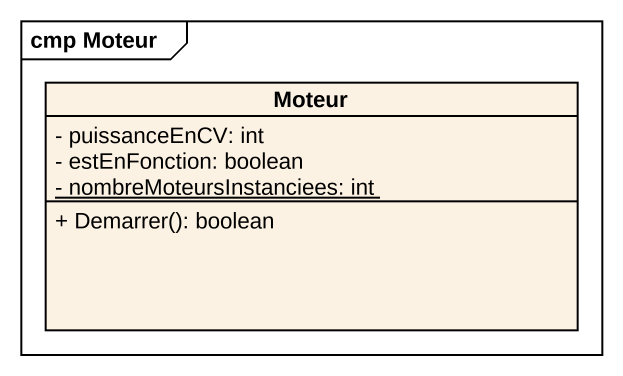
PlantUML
@startuml
mainframe cmp Moteur
hide circle
hide empty members
skinparam classAttributeIconSize 0
class Moteur {
  - puissanceEnCV: int
  - estEnFonction: boolean
  {static} - nombreMoteursInstanciees: int
  + Demarrer(): boolean
}
@enduml
